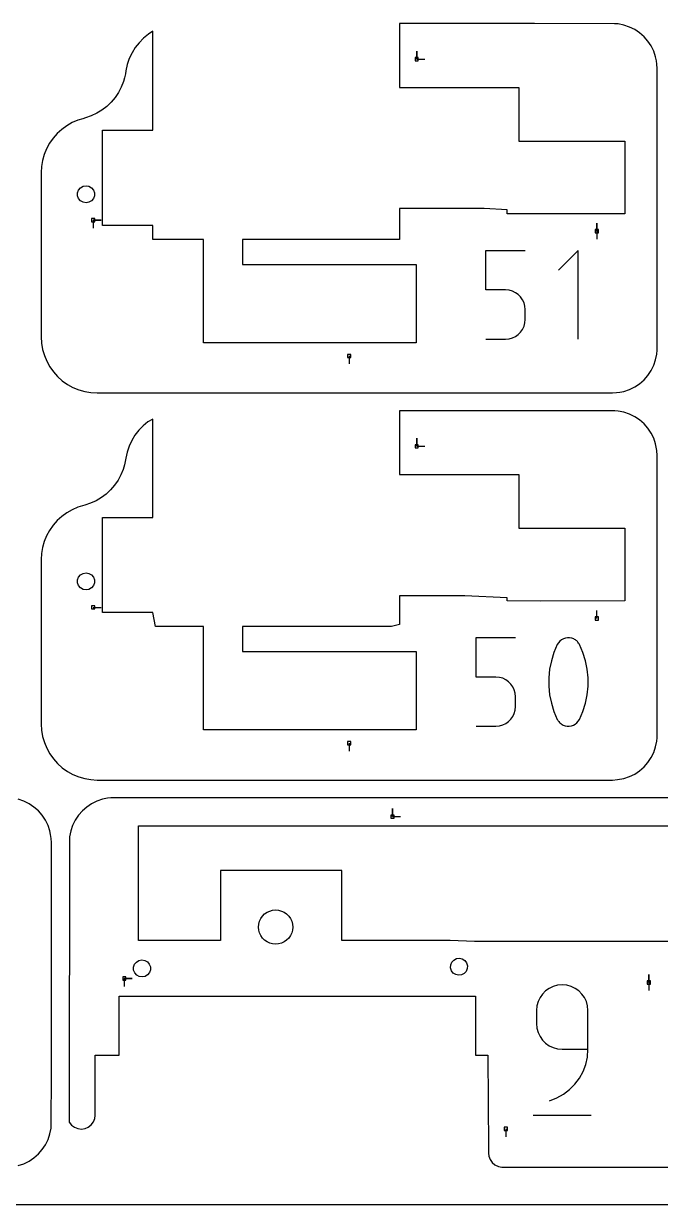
# Model space of a CAD drawing. Extents: x 0 to 400, y 0 to 400.
# Drawn here: x 116.7 to 230.4, y 0 to 211 of the extents above; entities that cross this region are included whole.
import ezdxf

# ---------------------------------------------------------------- set-up
doc = ezdxf.new("R2010")
doc.units = 0

msp = doc.modelspace()

# ---------------------------------------------------------------- linework, layer by layer
at = {"layer": 'annotation', "color": 1}
for p, q in [((186.89297, 204.655639), (186.89297, 206.084389)), ((186.89297, 204.655639), (186.89297, 206.084389)), ((186.89297, 206.084389), (186.89297, 204.655639)), ((186.89297, 204.655639), (188.32172, 204.655639)), ((129.13047, 175.874388), (130.55922, 175.874387)), ((129.13047, 175.874388), (130.55922, 175.874387)), ((130.55922, 175.874387), (129.13047, 175.874388)), ((129.13047, 175.874388), (129.13047, 174.445638)), ((219.080618, 173.92189), (219.080618, 175.35064)), ((219.080618, 173.92189), (219.080618, 175.35064)), ((219.080618, 175.35064), (219.080618, 173.92189)), ((219.080618, 173.92189), (219.080617, 172.49314)), ((199.251018, 163.413506), (199.251018, 170.468008)), ((199.251018, 170.468008), (206.286644, 170.468008)), ((215.749522, 170.468008), (212.227735, 166.945228)), ((215.749522, 154.626424), (215.749522, 170.468008)), ((202.768831, 163.413506), (199.251018, 163.413506)), ((203.400472, 163.357044), (202.768831, 163.413506)), ((203.995253, 163.194205), (203.400472, 163.357044)), ((204.543173, 162.93481), (203.995253, 163.194205)), ((205.034234, 162.588677), (204.543173, 162.93481)), ((205.458435, 162.165627), (205.034234, 162.588677)), ((205.805777, 161.675481), (205.458435, 162.165627)), ((206.066259, 161.128057), (205.805777, 161.675481)), ((206.229881, 160.533177), (206.066259, 161.128057)), ((206.286644, 159.90066), (206.229881, 160.533177)), ((206.286644, 158.148211), (206.286644, 159.90066)), ((206.286644, 159.90066), (206.286644, 159.90066)), ((205.458108, 155.879516), (205.805556, 156.371073)), ((205.805556, 156.371073), (206.066144, 156.919686)), ((206.066144, 156.919686), (206.229849, 157.515388)), ((206.229849, 157.515388), (206.286644, 158.148211)), ((199.251018, 154.626424), (202.768831, 154.626424)), ((202.768831, 154.626424), (203.40021, 154.683193)), ((202.768831, 154.626424), (202.768831, 154.626424)), ((203.40021, 154.683193), (203.994852, 154.846854)), ((203.994852, 154.846854), (204.542732, 155.107439)), ((204.542732, 155.107439), (205.033825, 155.454982)), ((205.033825, 155.454982), (205.458108, 155.879516)), ((174.842494, 151.617511), (174.842494, 150.188761)), ((186.89297, 135.480634), (186.89297, 136.909384)), ((186.89297, 135.480634), (186.89297, 136.909384)), ((186.89297, 136.909384), (186.89297, 135.480634)), ((186.89297, 135.480634), (188.32172, 135.480634)), ((129.13047, 106.699382), (130.55922, 106.699382)), ((219.080618, 104.712784), (219.080618, 106.141534)), ((197.509644, 94.238501), (197.509644, 101.293003)), ((197.509644, 101.293003), (204.545271, 101.293003)), ((212.005202, 100.038604), (211.397945, 98.610575)), ((212.209698, 100.37867), (212.005202, 100.038604)), ((212.005202, 100.038604), (212.005202, 100.038604)), ((212.464553, 100.668466), (212.209698, 100.37867)), ((212.761329, 100.905189), (212.464553, 100.668466)), ((213.091588, 101.086032), (212.761329, 100.905189)), ((213.446893, 101.208193), (213.091588, 101.086032)), ((213.818803, 101.268866), (213.446893, 101.208193)), ((214.198883, 101.265246), (213.818803, 101.268866)), ((214.578692, 101.19453), (214.198883, 101.265246)), ((214.949793, 101.053912), (214.578692, 101.19453)), ((215.091857, 100.979259), (214.949793, 101.053912)), ((214.949793, 101.053912), (214.949793, 101.053912)), ((215.22818, 100.89351), (215.091857, 100.979259)), ((215.358102, 100.797344), (215.22818, 100.89351)), ((215.480959, 100.69144), (215.358102, 100.797344)), ((215.596089, 100.576476), (215.480959, 100.69144)), ((215.70283, 100.453131), (215.596089, 100.576476)), ((215.800519, 100.322084), (215.70283, 100.453131)), ((215.888495, 100.184014), (215.800519, 100.322084)), ((215.966094, 100.039598), (215.888495, 100.184014)), ((216.576295, 98.608625), (215.966094, 100.039598)), ((215.966094, 100.039598), (215.966094, 100.039598)), ((210.942503, 97.141132), (210.638874, 95.641991)), ((211.397945, 98.610575), (210.942503, 97.141132)), ((217.033945, 97.136974), (216.576295, 98.608625)), ((217.339045, 95.636362), (217.033945, 97.136974)), ((210.638874, 95.641991), (210.48706, 94.12487)), ((217.491595, 94.118505), (217.339045, 95.636362)), ((201.027458, 94.238501), (197.509644, 94.238501)), ((201.659098, 94.182039), (201.027458, 94.238501)), ((202.253879, 94.0192), (201.659098, 94.182039)), ((202.801799, 93.759805), (202.253879, 94.0192)), ((203.29286, 93.413672), (202.801799, 93.759805)), ((203.717062, 92.990622), (203.29286, 93.413672)), ((204.064403, 92.500476), (203.717062, 92.990622)), ((210.48706, 94.12487), (210.48706, 92.601486)), ((217.491595, 92.595121), (217.491595, 94.118505)), ((204.324885, 91.953052), (204.064403, 92.500476)), ((204.488508, 91.358172), (204.324885, 91.953052)), ((204.545271, 90.725655), (204.488508, 91.358172)), ((210.48706, 92.601486), (210.638874, 91.083556)), ((210.638874, 91.083556), (210.942503, 89.582796)), ((217.033945, 89.578638), (217.339045, 91.077926)), ((217.339045, 91.077926), (217.491595, 92.595121)), ((204.488475, 88.340383), (204.545271, 88.973206)), ((204.545271, 88.973206), (204.545271, 90.725655)), ((204.545271, 90.725655), (204.545271, 90.725655)), ((210.942503, 89.582796), (211.397945, 88.110924)), ((216.576295, 88.108974), (217.033945, 89.578638)), ((203.292451, 86.279977), (203.716734, 86.704511)), ((203.716734, 86.704511), (204.064182, 87.196068)), ((204.064182, 87.196068), (204.324771, 87.744681)), ((204.324771, 87.744681), (204.488475, 88.340383)), ((211.397945, 88.110924), (212.005202, 86.679657)), ((212.005202, 86.679657), (212.005202, 86.679657)), ((212.005202, 86.679657), (212.082519, 86.535529)), ((212.082519, 86.535529), (212.169845, 86.398146)), ((215.761578, 86.342311), (215.966094, 86.680651)), ((215.966094, 86.680651), (216.576295, 88.108974)), ((215.966094, 86.680651), (215.966094, 86.680651)), ((197.509644, 85.451419), (201.027458, 85.451419)), ((201.027458, 85.451419), (201.658836, 85.508188)), ((201.027458, 85.451419), (201.027458, 85.451419)), ((201.658836, 85.508188), (202.253478, 85.671849)), ((202.253478, 85.671849), (202.801358, 85.932434)), ((202.801358, 85.932434), (203.292451, 86.279977)), ((212.169845, 86.398146), (212.266811, 86.267926)), ((212.266811, 86.267926), (212.373049, 86.145286)), ((212.373049, 86.145286), (212.488191, 86.030643)), ((212.488191, 86.030643), (212.61187, 85.924413)), ((212.61187, 85.924413), (212.743717, 85.827014)), ((212.743717, 85.827014), (212.883364, 85.738862)), ((212.883364, 85.738862), (213.030444, 85.660375)), ((213.030444, 85.660375), (213.030444, 85.660375)), ((213.030444, 85.660375), (213.398622, 85.522741)), ((213.398622, 85.522741), (213.77622, 85.454362)), ((213.77622, 85.454362), (214.154701, 85.45245)), ((214.154701, 85.45245), (214.525528, 85.514217)), ((214.525528, 85.514217), (214.880166, 85.636875)), ((214.880166, 85.636875), (215.210078, 85.817635)), ((215.210078, 85.817635), (215.506727, 86.05371)), ((215.506727, 86.05371), (215.761578, 86.342311)), ((174.842494, 82.442505), (174.842494, 81.013756)), ((182.580615, 69.3012), (182.580615, 70.729949)), ((182.580615, 69.3012), (182.580615, 70.729949)), ((182.580615, 70.729949), (182.580615, 69.3012)), ((182.580615, 69.3012), (184.009365, 69.301199)), ((134.675618, 40.381877), (136.104368, 40.381877)), ((134.675618, 40.381877), (136.104368, 40.381877)), ((136.104368, 40.381877), (134.675618, 40.381877)), ((134.675618, 40.381877), (134.675618, 38.953128)), ((228.342488, 39.667502), (228.342488, 41.096252)), ((228.342488, 39.667502), (228.342488, 41.096252)), ((228.342488, 41.096252), (228.342488, 39.667502)), ((209.928588, 38.152893), (209.374128, 37.59789)), ((210.570358, 38.607274), (209.928588, 38.152893)), ((211.286338, 38.947985), (210.570358, 38.607274)), ((212.063426, 39.161979), (211.286338, 38.947985)), ((212.888524, 39.236209), (212.063426, 39.161979)), ((213.715331, 39.161979), (212.888524, 39.236209)), ((212.888524, 39.236209), (212.888524, 39.236209)), ((214.493327, 38.947985), (213.715331, 39.161979)), ((215.209574, 38.607274), (214.493327, 38.947985)), ((215.85113, 38.152893), (215.209574, 38.607274)), ((216.405057, 37.59789), (215.85113, 38.152893)), ((228.342488, 39.667502), (228.342488, 38.238753)), ((208.579535, 36.238199), (208.365603, 35.459606)), ((208.920076, 36.955309), (208.579535, 36.238199)), ((209.374128, 37.59789), (208.920076, 36.955309)), ((216.858413, 36.955309), (216.405057, 37.59789)), ((217.19826, 36.238199), (216.858413, 36.955309)), ((217.411658, 35.459606), (217.19826, 36.238199)), ((208.365603, 35.459606), (208.291382, 34.632576)), ((208.291382, 34.632576), (208.291382, 32.330759)), ((217.485666, 34.632576), (217.411658, 35.459606)), ((217.485666, 27.728424), (217.485666, 34.632576)), ((217.485666, 34.632576), (217.485666, 34.632576)), ((208.291382, 32.330759), (208.291382, 32.330759)), ((208.291382, 32.330759), (208.365603, 31.503774)), ((208.365603, 31.503774), (208.579535, 30.7253)), ((208.579535, 30.7253), (208.920076, 30.008363)), ((208.920076, 30.008363), (209.374128, 29.365987)), ((209.374128, 29.365987), (209.928588, 28.811199)), ((209.928588, 28.811199), (210.570358, 28.357023)), ((210.570358, 28.357023), (211.286338, 28.016485)), ((211.286338, 28.016485), (212.063426, 27.802611)), ((212.063426, 27.802611), (212.888524, 27.728424)), ((212.888524, 27.728424), (217.485666, 27.728424)), ((217.383883, 26.332625), (217.485666, 27.728424)), ((217.086848, 24.99101), (217.383883, 26.332625)), ((215.956902, 22.537824), (216.607031, 23.720453)), ((216.607031, 23.720453), (217.086848, 24.99101)), ((214.195584, 20.503843), (215.148929, 21.459997)), ((215.148929, 21.459997), (215.956902, 22.537824)), ((210.588005, 18.534141), (211.902652, 19.024043)), ((211.902652, 19.024043), (213.109335, 19.686234)), ((213.109335, 19.686234), (214.195584, 20.503843)), ((210.588005, 18.534141), (210.588005, 18.534141)), ((207.716901, 15.946382), (218.067936, 15.946382)), ((202.819746, 13.505626), (202.819746, 12.076876))]:
    msp.add_line(p, q, dxfattribs=at)
at = {"layer": 'boundary', "color": 5}
for p, q in [((190.839438, 211.017515), (183.797345, 211.017515)), ((183.797345, 211.017515), (183.797345, 210.283372)), ((207.918589, 211.017515), (190.839438, 211.017515)), ((222.223916, 210.992516), (207.918589, 211.017515)), ((138.985515, 209.107232), (138.116414, 208.402347)), ((139.797346, 209.651546), (138.985515, 209.107232)), ((139.797346, 208.678731), (139.797346, 209.651546)), ((183.797345, 210.283372), (183.797345, 205.366234)), ((222.886706, 210.949075), (222.223916, 210.992516)), ((223.913045, 210.744924), (222.886706, 210.949075)), ((224.903967, 210.408553), (223.913045, 210.744924)), ((225.842494, 209.945721), (224.903967, 210.408553)), ((226.71259, 209.364346), (225.842494, 209.945721)), ((227.499346, 208.674371), (226.71259, 209.364346)), ((137.331565, 207.604501), (136.640862, 206.723694)), ((138.116414, 208.402347), (137.331565, 207.604501)), ((139.797346, 191.958442), (139.797346, 208.678731)), ((228.189323, 207.887607), (227.499346, 208.674371)), ((228.770695, 207.017517), (228.189323, 207.887607)), ((229.23353, 206.078984), (228.770695, 207.017517)), ((135.575458, 204.758376), (135.214207, 203.698546)), ((136.053019, 205.771), (135.575458, 204.758376)), ((136.640862, 206.723694), (136.053019, 205.771)), ((183.797345, 205.366234), (183.797345, 199.597211)), ((229.569901, 205.088068), (229.23353, 206.078984)), ((229.719039, 204.338285), (229.569901, 205.088068)), ((134.973835, 202.604836), (134.862417, 202.014154)), ((135.214207, 203.698546), (134.973835, 202.604836)), ((229.792492, 203.780352), (229.719039, 204.338285)), ((229.842492, 203.017516), (229.792492, 203.780352)), ((229.842492, 198.451648), (229.842492, 203.017516)), ((134.525077, 200.677369), (134.131263, 199.664934)), ((134.729906, 201.336637), (134.525077, 200.677369)), ((134.862417, 202.014154), (134.729906, 201.336637)), ((133.629785, 198.701217), (133.026566, 197.79763)), ((134.131263, 199.664934), (133.629785, 198.701217)), ((183.797345, 199.597211), (194.368831, 199.597211)), ((194.368831, 199.597211), (205.160571, 199.597211)), ((205.160571, 199.597211), (205.160571, 197.381171)), ((229.817492, 152.636095), (229.842492, 198.451648)), ((132.328737, 196.964869), (131.544544, 196.212799)), ((133.026566, 197.79763), (132.328737, 196.964869)), ((205.160571, 197.381171), (205.160571, 190.017515)), ((127.74259, 194.173137), (127.248232, 194.025074)), ((128.770978, 194.524416), (127.74259, 194.173137)), ((129.75508, 194.9853), (128.770978, 194.524416)), ((130.683265, 195.550326), (129.75508, 194.9853)), ((131.544544, 196.212799), (130.683265, 195.550326)), ((123.512591, 192.118416), (122.69628, 191.37193)), ((124.406356, 192.770175), (123.512591, 192.118416)), ((125.366638, 193.319231), (124.406356, 192.770175)), ((126.381689, 193.758869), (125.366638, 193.319231)), ((127.248232, 194.025074), (126.381689, 193.758869)), ((121.967409, 190.539853), (121.334895, 189.632363)), ((122.69628, 191.37193), (121.967409, 190.539853)), ((130.797345, 186.373405), (130.797345, 191.958442)), ((130.797345, 191.958442), (132.752086, 191.958442)), ((132.752086, 191.958442), (139.797346, 191.958442)), ((205.160571, 190.017515), (209.530039, 190.017515)), ((209.530039, 190.017515), (224.049296, 190.017515)), ((224.049296, 190.017515), (224.049296, 189.072802)), ((120.806488, 188.660566), (120.388641, 187.636353)), ((121.334895, 189.632363), (120.806488, 188.660566)), ((224.049296, 189.072802), (224.049296, 180.087505)), ((120.086473, 186.572255), (119.903678, 185.481295)), ((120.388641, 187.636353), (120.086473, 186.572255)), ((130.797345, 184.03884), (130.797345, 186.373405)), ((119.843056, 184.410956), (119.842496, 182.229629)), ((119.903678, 185.481295), (119.843056, 184.410956)), ((130.797345, 174.958441), (130.797345, 184.03884)), ((119.842496, 182.229629), (119.842496, 162.783364)), ((224.049296, 180.087505), (224.049296, 177.017515)), ((193.324072, 177.95844), (183.797345, 177.95844)), ((183.797345, 177.95844), (183.797345, 175.180087)), ((198.970947, 177.95844), (193.324072, 177.95844)), ((203.049287, 177.740779), (198.970947, 177.95844)), ((203.049287, 177.017515), (203.049287, 177.740779)), ((183.797345, 175.180087), (183.797345, 172.458439)), ((206.880842, 177.017515), (203.049287, 177.017515)), ((214.470404, 177.017515), (206.880842, 177.017515)), ((224.049296, 177.017515), (214.470404, 177.017515)), ((132.817604, 174.958441), (130.797345, 174.958441)), ((139.797346, 174.958441), (132.817604, 174.958441)), ((139.797346, 172.458439), (139.797346, 174.958441)), ((143.209807, 172.458439), (139.797346, 172.458439)), ((148.797345, 172.458439), (143.209807, 172.458439)), ((148.797345, 165.443936), (148.797345, 172.458439)), ((173.180801, 172.458439), (155.797346, 172.458439)), ((155.797346, 172.458439), (155.797346, 170.752209)), ((183.797345, 172.458439), (173.180801, 172.458439)), ((155.797346, 170.752209), (155.797346, 167.95844)), ((155.797346, 167.95844), (156.52726, 167.95844)), ((156.52726, 167.95844), (158.047045, 167.95844)), ((158.047045, 167.95844), (164.738524, 167.95844)), ((164.738524, 167.95844), (180.129129, 167.95844)), ((180.129129, 167.95844), (181.742122, 167.95844)), ((181.742122, 167.95844), (186.797347, 167.95844)), ((186.797347, 167.95844), (186.797347, 165.071843)), ((148.797345, 153.958437), (148.797345, 165.443936)), ((186.797347, 165.071843), (186.797347, 153.958437)), ((119.842496, 162.783364), (119.842496, 155.017513)), ((119.842496, 155.017513), (119.905374, 153.897871)), ((119.905374, 153.897871), (120.09322, 152.792305)), ((120.09322, 152.792305), (120.403666, 151.714724)), ((149.6076, 153.958437), (148.797345, 153.958437)), ((155.446921, 153.958437), (149.6076, 153.958437)), ((158.047045, 153.958437), (155.446921, 153.958437)), ((163.187371, 153.958437), (158.047045, 153.958437)), ((180.12913, 153.958437), (163.187371, 153.958437)), ((181.742122, 153.958437), (180.12913, 153.958437)), ((186.797347, 153.958437), (181.742122, 153.958437)), ((229.569901, 150.946963), (229.774049, 151.973305)), ((229.774049, 151.973305), (229.817492, 152.636095)), ((120.403666, 151.714724), (120.832806, 150.678677)), ((120.832806, 150.678677), (121.375257, 149.697194)), ((228.770695, 149.017514), (229.23353, 149.956044)), ((229.23353, 149.956044), (229.569901, 150.946963)), ((121.375257, 149.697194), (122.024182, 148.782615)), ((122.024182, 148.782615), (122.771427, 147.946447)), ((122.771427, 147.946447), (123.607601, 147.199199)), ((227.499345, 147.36066), (228.189323, 148.147424)), ((228.189323, 148.147424), (228.770695, 149.017514)), ((123.607601, 147.199199), (124.52218, 146.550272)), ((124.52218, 146.550272), (125.503663, 146.007823)), ((125.503663, 146.007823), (126.539704, 145.57868)), ((223.913045, 145.290104), (224.903967, 145.626479)), ((224.903967, 145.626479), (225.842494, 146.089308)), ((225.842494, 146.089308), (226.71259, 146.670682)), ((226.71259, 146.670682), (227.499345, 147.36066)), ((126.539704, 145.57868), (127.617288, 145.268234)), ((127.617288, 145.268234), (128.722853, 145.080388)), ((128.722853, 145.080388), (129.842498, 145.01751)), ((129.842498, 145.01751), (139.971867, 145.01751)), ((139.971867, 145.01751), (173.034504, 145.01751)), ((173.034504, 145.01751), (183.092016, 145.01751)), ((183.092016, 145.01751), (209.808626, 145.01751)), ((209.808626, 145.01751), (221.842499, 145.01751)), ((221.842499, 145.01751), (222.605333, 145.06751)), ((222.605333, 145.06751), (223.163265, 145.140964)), ((223.163265, 145.140964), (223.913045, 145.290104)), ((184.740473, 141.84251), (183.797345, 141.84251)), ((183.797345, 141.84251), (183.797345, 141.08565)), ((205.179458, 141.84251), (184.740473, 141.84251)), ((222.298949, 141.812593), (205.179458, 141.84251)), ((222.886706, 141.77407), (222.298949, 141.812593)), ((223.913046, 141.569919), (222.886706, 141.77407)), ((224.903967, 141.233548), (223.913046, 141.569919)), ((138.877812, 139.857473), (138.023518, 139.14587)), ((139.797347, 140.346255), (138.877812, 139.857473)), ((139.797346, 122.783437), (139.797347, 140.346255)), ((183.797345, 141.08565), (183.797345, 130.422206)), ((225.842494, 140.770715), (224.903967, 141.233548)), ((226.71259, 140.189341), (225.842494, 140.770715)), ((227.499346, 139.499366), (226.71259, 140.189341)), ((228.189323, 138.712602), (227.499346, 139.499366)), ((136.577455, 137.460681), (136.003654, 136.507968)), ((137.253545, 138.343632), (136.577455, 137.460681)), ((138.023518, 139.14587), (137.253545, 138.343632)), ((228.770695, 137.842512), (228.189323, 138.712602)), ((229.23353, 136.903979), (228.770695, 137.842512)), ((135.539281, 135.497287), (135.190108, 134.441166)), ((136.003654, 136.507968), (135.539281, 135.497287)), ((229.569901, 135.913063), (229.23353, 136.903979)), ((229.782656, 134.755413), (229.569901, 135.913063)), ((134.960487, 133.352699), (134.730601, 132.164377)), ((135.190108, 134.441166), (134.960487, 133.352699)), ((229.842492, 133.842511), (229.782656, 134.755413)), ((229.842492, 128.37844), (229.842492, 133.842511)), ((134.481319, 131.36203), (134.073614, 130.357785)), ((134.730601, 132.164377), (134.481319, 131.36203)), ((133.559496, 129.403584), (132.945007, 128.510666)), ((134.073614, 130.357785), (133.559496, 129.403584)), ((183.797345, 130.422206), (185.213155, 130.422206)), ((185.213155, 130.422206), (205.160572, 130.422205)), ((205.160572, 130.422205), (205.160572, 126.326085)), ((131.44492, 126.94989), (130.576974, 126.300416)), ((132.237374, 127.689543), (131.44492, 126.94989)), ((132.945007, 128.510666), (132.237374, 127.689543)), ((229.812574, 83.386057), (229.842492, 128.37844)), ((126.381689, 124.583864), (125.366638, 124.144226)), ((127.625999, 124.963777), (126.381689, 124.583864)), ((128.656211, 125.301474), (127.625999, 124.963777)), ((129.64374, 125.748778), (128.656211, 125.301474)), ((130.576974, 126.300416), (129.64374, 125.748778)), ((205.160572, 126.326085), (205.160571, 120.84251)), ((123.512591, 122.943411), (122.69628, 122.196925)), ((124.406356, 123.59517), (123.512591, 122.943411)), ((125.366638, 124.144226), (124.406356, 123.59517)), ((130.797345, 117.036932), (130.797345, 122.783437)), ((130.797345, 122.783437), (132.397078, 122.783437)), ((132.397078, 122.783437), (139.797346, 122.783437)), ((121.334895, 120.457358), (120.806488, 119.485561)), ((121.967409, 121.364847), (121.334895, 120.457358)), ((122.69628, 122.196925), (121.967409, 121.364847)), ((205.160571, 120.84251), (213.23708, 120.84251)), ((213.23708, 120.84251), (224.049296, 120.84251)), ((224.049296, 120.84251), (224.049296, 119.357961)), ((120.388642, 118.461348), (120.086474, 117.39725)), ((120.806488, 119.485561), (120.388642, 118.461348)), ((224.049296, 119.357961), (224.049296, 112.66678)), ((119.903678, 116.30629), (119.842841, 115.222837)), ((120.086474, 117.39725), (119.903678, 116.30629)), ((130.797345, 115.126356), (130.797345, 117.036932)), ((119.842841, 115.222837), (119.842496, 113.879488)), ((130.797345, 105.783436), (130.797345, 115.126356)), ((119.842496, 113.879488), (119.842496, 90.625032)), ((224.049296, 112.66678), (224.049296, 107.875116)), ((185.073233, 108.783435), (183.797345, 108.783435)), ((183.797345, 108.783435), (183.797345, 103.647937)), ((195.510898, 108.783435), (185.073233, 108.783435)), ((203.049288, 108.381111), (195.510898, 108.783435)), ((203.049287, 107.84251), (203.049288, 108.381111)), ((209.055832, 107.808409), (203.049287, 107.84251)), ((224.049296, 107.875116), (209.055832, 107.808409)), ((132.465898, 105.783436), (130.797345, 105.783436)), ((139.797347, 105.783436), (132.465898, 105.783436)), ((140.254368, 103.283434), (139.797347, 105.783436)), ((183.797345, 103.647937), (182.375501, 103.283434)), ((148.797345, 103.283434), (140.254368, 103.283434)), ((148.797345, 102.344001), (148.797345, 103.283434)), ((148.797345, 84.783432), (148.797345, 102.344001)), ((182.375501, 103.283434), (155.797346, 103.283434)), ((155.797346, 103.283434), (155.797346, 98.783435)), ((155.797346, 98.783435), (156.384403, 98.783435)), ((156.384403, 98.783435), (158.708054, 98.783435)), ((158.708054, 98.783435), (168.938884, 98.783435)), ((168.938884, 98.783435), (180.297017, 98.783434)), ((180.297017, 98.783434), (181.487391, 98.783435)), ((181.487391, 98.783435), (186.797347, 98.783435)), ((186.797347, 98.783435), (186.797347, 96.456838)), ((186.797347, 96.456838), (186.797347, 84.783432)), ((119.842496, 90.625032), (119.842496, 85.842508)), ((119.842496, 85.842508), (119.905374, 84.722866)), ((119.905374, 84.722866), (120.09322, 83.6173)), ((150.036172, 84.783432), (148.797345, 84.783432)), ((154.732636, 84.783432), (150.036172, 84.783432)), ((158.708054, 84.783432), (154.732636, 84.783432)), ((162.50157, 84.783432), (158.708054, 84.783432)), ((180.297017, 84.783432), (162.50157, 84.783432)), ((181.487391, 84.783432), (180.297017, 84.783432)), ((186.797347, 84.783432), (181.487391, 84.783432)), ((120.09322, 83.6173), (120.403666, 82.539719)), ((120.403666, 82.539719), (120.832806, 81.503672)), ((229.569901, 81.771958), (229.774049, 82.7983)), ((229.774049, 82.7983), (229.812574, 83.386057)), ((120.832806, 81.503672), (121.375258, 80.522189)), ((121.375258, 80.522189), (122.024182, 79.607609)), ((228.770695, 79.842509), (229.23353, 80.781039)), ((229.23353, 80.781039), (229.569901, 81.771958)), ((122.024182, 79.607609), (122.771427, 78.771442)), ((122.771427, 78.771442), (123.607601, 78.024194)), ((226.71259, 77.495678), (227.499346, 78.185655)), ((227.499346, 78.185655), (228.189323, 78.972419)), ((228.189323, 78.972419), (228.770695, 79.842509)), ((123.607601, 78.024194), (124.52218, 77.375266)), ((124.52218, 77.375266), (125.503663, 76.832818)), ((125.503663, 76.832818), (126.539704, 76.403675)), ((126.539704, 76.403675), (127.617288, 76.093229)), ((127.617288, 76.093229), (128.722853, 75.905383)), ((222.755399, 75.902341), (223.913045, 76.115099)), ((223.913045, 76.115099), (224.903967, 76.451474)), ((224.903967, 76.451474), (225.842494, 76.914303)), ((225.842494, 76.914303), (226.71259, 77.495678)), ((128.722853, 75.905383), (129.842497, 75.842505)), ((129.842497, 75.842505), (136.080572, 75.842505)), ((136.080572, 75.842505), (175.617915, 75.842505)), ((175.617915, 75.842505), (184.32143, 75.842505)), ((184.32143, 75.842505), (207.441306, 75.842505)), ((207.441306, 75.842505), (221.842499, 75.842505)), ((221.842499, 75.842505), (222.755399, 75.902341)), ((116.728969, 72.058543), (115.738047, 72.394914)), ((117.667495, 71.595711), (116.728969, 72.058543)), ((129.781024, 72.058543), (128.842492, 71.595711)), ((130.77194, 72.394914), (129.781024, 72.058543)), ((131.653748, 72.570316), (130.77194, 72.394914)), ((132.246863, 72.628466), (131.653748, 72.570316)), ((132.842496, 72.667505), (132.246863, 72.628466)), ((139.122984, 72.667505), (132.842496, 72.667505)), ((142.232491, 72.667505), (139.122984, 72.667505)), ((163.582489, 72.667505), (142.232491, 72.667505)), ((181.912494, 72.667505), (163.582489, 72.667505)), ((185.007128, 72.667505), (181.912494, 72.667505)), ((205.464436, 72.667505), (185.007128, 72.667505)), ((222.904476, 72.667505), (205.464436, 72.667505)), ((232.271849, 72.639364), (222.904476, 72.667505)), ((118.537591, 71.014335), (117.667495, 71.595711)), ((119.324347, 70.324361), (118.537591, 71.014335)), ((120.014324, 69.537597), (119.324347, 70.324361)), ((127.18564, 70.324361), (126.495669, 69.537597)), ((127.972402, 71.014335), (127.18564, 70.324361)), ((128.842492, 71.595711), (127.972402, 71.014335)), ((120.595696, 68.667507), (120.014324, 69.537597)), ((121.058531, 67.728974), (120.595696, 68.667507)), ((121.394902, 66.738058), (121.058531, 67.728974)), ((125.451456, 67.728974), (125.115085, 66.738058)), ((125.914291, 68.667507), (125.451456, 67.728974)), ((126.495669, 69.537597), (125.914291, 68.667507)), ((121.522037, 66.098899), (121.394902, 66.738058)), ((121.620362, 65.386573), (121.522037, 66.098899)), ((124.910937, 65.711716), (124.868521, 65.064592)), ((125.115085, 66.738058), (124.910937, 65.711716)), ((121.667494, 64.667506), (121.620362, 65.386573)), ((121.667494, 23.275287), (121.667494, 64.667506)), ((124.868521, 65.064592), (124.842494, 16.807235)), ((133.788617, 27.28895), (133.788617, 37.197381)), ((133.788617, 37.197381), (140.131993, 37.197381)), ((140.131993, 37.197381), (192.788229, 37.197381)), ((192.788229, 37.197381), (196.271964, 37.197381)), ((196.271964, 37.197381), (197.418617, 37.197381)), ((197.418617, 37.197381), (197.418617, 27.28895)), ((129.470412, 15.886238), (129.477512, 26.148824)), ((129.477512, 26.148824), (129.477512, 26.667504)), ((129.477512, 26.667504), (133.788617, 26.667504)), ((133.788617, 26.667504), (133.788617, 27.28895)), ((197.418617, 27.28895), (197.418617, 26.667504)), ((197.418617, 26.667504), (199.588056, 26.667504)), ((199.588056, 26.667504), (199.724121, 10.015861)), ((121.636073, 14.188125), (121.667494, 23.275287)), ((124.842494, 16.807235), (124.842494, 14.667501)), ((129.148444, 14.728356), (129.392696, 15.358861)), ((129.392696, 15.358861), (129.470412, 15.886238)), ((121.394902, 12.596953), (121.599051, 13.623295)), ((121.599051, 13.623295), (121.636073, 14.188125)), ((124.842494, 14.667501), (125.276252, 14.148805)), ((125.276252, 14.148805), (125.768533, 13.779914)), ((125.768533, 13.779914), (126.402422, 13.544596)), ((126.402422, 13.544596), (127.012849, 13.468393)), ((127.012849, 13.468393), (127.679995, 13.578406)), ((127.679995, 13.578406), (128.247857, 13.814953)), ((128.247857, 13.814953), (128.772637, 14.241337)), ((128.772637, 14.241337), (129.148444, 14.728356)), ((120.014324, 9.797414), (120.595696, 10.667504)), ((120.595696, 10.667504), (121.058531, 11.606034)), ((121.058531, 11.606034), (121.394902, 12.596953)), ((118.537591, 8.320672), (119.324347, 9.01065)), ((119.324347, 9.01065), (120.014324, 9.797414)), ((199.724121, 10.015861), (199.724121, 9.167502)), ((199.724121, 9.167502), (199.78956, 8.609516)), ((199.78956, 8.609516), (200.000471, 8.030041)), ((115.738047, 6.940094), (116.728969, 7.276468)), ((116.728969, 7.276468), (117.667495, 7.739297)), ((117.667495, 7.739297), (118.537591, 8.320672)), ((200.000471, 8.030041), (200.394723, 7.466993)), ((200.394723, 7.466993), (200.867115, 7.07061)), ((200.867115, 7.07061), (201.490069, 6.780119)), ((201.490069, 6.780119), (202.097367, 6.673034)), ((202.097367, 6.673034), (225.951577, 6.6675)), ((225.951577, 6.6675), (231.842494, 6.6675))]:
    msp.add_line(p, q, dxfattribs=at)
at = {"layer": 'frame', "color": 5}
msp.add_line((0, 0), (400, 0), dxfattribs=at)
at = {"layer": 'hole', "color": 5}
for p, q in [((187.17872, 204.941389), (186.60722, 204.941389)), ((186.60722, 204.941389), (186.60722, 204.369889)), ((187.17872, 204.369889), (187.17872, 204.941389)), ((186.60722, 204.369889), (187.17872, 204.369889)), ((126.521557, 181.27948), (126.86183, 181.685316)), ((126.86183, 181.685316), (127.320381, 181.950297)), ((127.320381, 181.950297), (127.84191, 182.042463)), ((127.84191, 182.042463), (128.363511, 181.9507)), ((128.363511, 181.9507), (128.822266, 181.686072)), ((128.822266, 181.686072), (129.162849, 181.280499)), ((126.340613, 180.78174), (126.521557, 181.27948)), ((126.340817, 180.252132), (126.340613, 180.78174)), ((126.522145, 179.754532), (126.340817, 180.252132)), ((126.862247, 179.349297), (126.522145, 179.754532)), ((129.163437, 179.75555), (128.823167, 179.349714)), ((129.162849, 181.280499), (129.34418, 180.782898)), ((129.344384, 180.25329), (129.163437, 179.75555)), ((129.34418, 180.782898), (129.344384, 180.25329)), ((126.86273, 179.348959), (126.862247, 179.349297)), ((127.321486, 179.084331), (126.86273, 179.348959)), ((127.843086, 178.992566), (127.321486, 179.084331)), ((128.364616, 179.084733), (127.843086, 178.992566)), ((128.823167, 179.349714), (128.364616, 179.084733)), ((129.41622, 176.160138), (128.84472, 176.160138)), ((128.84472, 176.160138), (128.84472, 175.588638)), ((128.84472, 175.588638), (129.41622, 175.588638)), ((129.41622, 175.588638), (129.41622, 176.160138)), ((219.366368, 174.20764), (218.794868, 174.20764)), ((218.794868, 174.20764), (218.794868, 173.63614)), ((218.794868, 173.63614), (219.366368, 173.63614)), ((219.366368, 173.63614), (219.366368, 174.20764)), ((175.128244, 151.903261), (174.556744, 151.903261)), ((174.556744, 151.903261), (174.556744, 151.331761)), ((174.556744, 151.331761), (175.128244, 151.331761)), ((175.128244, 151.331761), (175.128244, 151.903261)), ((187.17872, 135.766384), (186.60722, 135.766384)), ((186.60722, 135.766384), (186.60722, 135.194884)), ((186.60722, 135.194884), (187.17872, 135.194884)), ((187.17872, 135.194884), (187.17872, 135.766384)), ((126.340664, 111.607323), (126.521806, 112.10501)), ((126.521806, 112.10501), (126.862247, 112.510728)), ((126.862247, 112.510728), (127.320916, 112.775542)), ((127.320916, 112.775542), (127.842499, 112.867509)), ((127.842499, 112.867509), (128.364081, 112.775542)), ((128.364081, 112.775542), (128.82275, 112.510728)), ((128.82275, 112.510728), (129.163188, 112.10501)), ((129.163188, 112.10501), (129.344333, 111.607323)), ((126.340664, 111.077697), (126.340664, 111.607323)), ((126.521806, 110.58001), (126.340664, 111.077697)), ((126.862247, 110.174292), (126.521806, 110.58001)), ((127.320916, 109.909479), (126.862247, 110.174292)), ((127.842499, 109.81751), (127.320916, 109.909479)), ((128.364081, 109.909479), (127.842499, 109.81751)), ((128.82275, 110.174292), (128.364081, 109.909479)), ((129.163188, 110.58001), (128.82275, 110.174292)), ((129.344333, 111.077697), (129.163188, 110.58001)), ((129.344333, 111.607323), (129.344333, 111.077697)), ((129.41622, 106.985132), (128.84472, 106.985132)), ((128.84472, 106.985132), (128.84472, 106.413632)), ((128.84472, 106.413632), (129.41622, 106.413632)), ((129.41622, 106.413632), (129.41622, 106.985132)), ((219.366368, 104.998534), (218.794868, 104.998534)), ((218.794868, 104.998534), (218.794868, 104.427034)), ((218.794868, 104.427034), (219.366368, 104.427034)), ((219.366368, 104.427034), (219.366368, 104.998534)), ((175.128244, 82.728255), (174.556744, 82.728255)), ((174.556744, 82.728255), (174.556744, 82.156755)), ((175.128244, 82.156755), (175.128244, 82.728255)), ((174.556744, 82.156755), (175.128244, 82.156755)), ((137.233934, 48.118072), (137.233934, 67.634324)), ((137.233934, 67.634324), (138.724231, 67.634324)), ((138.724231, 67.634324), (151.212996, 67.634324)), ((151.212996, 67.634324), (220.96975, 67.634324)), ((182.866365, 69.58695), (182.294865, 69.58695)), ((182.294865, 69.58695), (182.294865, 69.01545)), ((182.294865, 69.01545), (182.866365, 69.01545)), ((182.866365, 69.01545), (182.866365, 69.58695)), ((220.96975, 67.634324), (228.225849, 67.634324)), ((228.225849, 67.634324), (232.233937, 67.634324)), ((169.527864, 59.667507), (151.842493, 59.667506)), ((151.842493, 59.667506), (151.842493, 57.361988)), ((173.514496, 59.667506), (169.527864, 59.667507)), ((173.514496, 49.439841), (173.514496, 59.667506)), ((151.842493, 57.361988), (151.842493, 47.134323)), ((158.836363, 50.604677), (159.061047, 51.086515)), ((159.061047, 51.086515), (159.365989, 51.522018)), ((159.365989, 51.522018), (159.741923, 51.897951)), ((159.741923, 51.897951), (160.177423, 52.202893)), ((160.177423, 52.202893), (160.659263, 52.427578)), ((160.659263, 52.427578), (161.172796, 52.565178)), ((161.172796, 52.565178), (161.702424, 52.611516)), ((161.702424, 52.611516), (162.232051, 52.565178)), ((162.232051, 52.565178), (162.745585, 52.427578)), ((162.745585, 52.427578), (163.227423, 52.202893)), ((163.227423, 52.202893), (163.662926, 51.897951)), ((163.662926, 51.897951), (164.038858, 51.522018)), ((164.038858, 51.522018), (164.343801, 51.086515)), ((164.343801, 51.086515), (164.568486, 50.604677)), ((158.652423, 49.561515), (158.698759, 50.091143)), ((158.698759, 49.031888), (158.652423, 49.561515)), ((158.698759, 50.091143), (158.836363, 50.604677)), ((158.836363, 48.518354), (158.698759, 49.031888)), ((164.568486, 50.604677), (164.706086, 50.091142)), ((164.706087, 49.031888), (164.568486, 48.518354)), ((164.706086, 50.091142), (164.752424, 49.561515)), ((164.752424, 49.561515), (164.706087, 49.031888)), ((173.514496, 47.134323), (173.514496, 49.439841)), ((137.233934, 47.134323), (137.233934, 48.118072)), ((139.921224, 47.134323), (137.233934, 47.134323)), ((151.842493, 47.134323), (139.921224, 47.134323)), ((159.061047, 48.036515), (158.836363, 48.518354)), ((159.365989, 47.601013), (159.061047, 48.036515)), ((159.741923, 47.225079), (159.365989, 47.601013)), ((160.177423, 46.920138), (159.741923, 47.225079)), ((160.659263, 46.695453), (160.177423, 46.920138)), ((161.172796, 46.557851), (160.659263, 46.695453)), ((161.702424, 46.511515), (161.172796, 46.557851)), ((162.232051, 46.557852), (161.702424, 46.511515)), ((162.745585, 46.695453), (162.232051, 46.557852)), ((163.227424, 46.920138), (162.745585, 46.695453)), ((163.662926, 47.225079), (163.227424, 46.920138)), ((164.038858, 47.601013), (163.662926, 47.225079)), ((164.343801, 48.036515), (164.038858, 47.601013)), ((164.568486, 48.518354), (164.343801, 48.036515)), ((192.870663, 47.134323), (173.514496, 47.134323)), ((197.233926, 46.966222), (192.870663, 47.134323)), ((201.242015, 46.966222), (197.233926, 46.966222)), ((232.233937, 46.966222), (201.242015, 46.966222)), ((136.337975, 42.401636), (136.508785, 42.902091)), ((136.348631, 41.872942), (136.337975, 42.401636)), ((136.508785, 42.902091), (136.840464, 43.313944)), ((136.840464, 43.313944), (137.292997, 43.58752)), ((137.292997, 43.58752), (137.811811, 43.68982)), ((137.811811, 43.68982), (138.334325, 43.608508)), ((138.334325, 43.608508), (138.797515, 43.353389)), ((138.797515, 43.353389), (139.145516, 42.955235)), ((139.145516, 42.955235), (139.336356, 42.462069)), ((139.336356, 42.462069), (139.347011, 41.933375)), ((192.947078, 42.267186), (192.970865, 42.794732)), ((193.105161, 41.76332), (192.947078, 42.267186)), ((192.970865, 42.794732), (193.173653, 43.282328)), ((193.173653, 43.282328), (193.530972, 43.671161)), ((193.530972, 43.671161), (193.999732, 43.914333)), ((193.999732, 43.914333), (194.523396, 43.982516)), ((194.523396, 43.982516), (195.038797, 43.867482)), ((195.038797, 43.867482), (195.483771, 43.583109)), ((195.483771, 43.583109), (195.80465, 43.163695)), ((195.80465, 43.163695), (195.962729, 42.659828)), ((195.962729, 42.659828), (195.938941, 42.132283)), ((134.961368, 40.667627), (134.389868, 40.667627)), ((134.389868, 40.667627), (134.389868, 40.096127)), ((134.389868, 40.096127), (134.961368, 40.096127)), ((134.961368, 40.096127), (134.961368, 40.667627)), ((136.539468, 41.379775), (136.348631, 41.872942)), ((136.887472, 40.981621), (136.539468, 41.379775)), ((137.350661, 40.726502), (136.887472, 40.981621)), ((137.873176, 40.645189), (137.350661, 40.726502)), ((138.39199, 40.74749), (137.873176, 40.645189)), ((138.844523, 41.021066), (138.39199, 40.74749)), ((139.176199, 41.432919), (138.844523, 41.021066)), ((139.347011, 41.933375), (139.176199, 41.432919)), ((193.426036, 41.343906), (193.105161, 41.76332)), ((193.871009, 41.059533), (193.426036, 41.343906)), ((194.38641, 40.9445), (193.871009, 41.059533)), ((194.910074, 41.012681), (194.38641, 40.9445)), ((195.378833, 41.255854), (194.910074, 41.012681)), ((195.736157, 41.644688), (195.378833, 41.255854)), ((195.938941, 42.132283), (195.736157, 41.644688)), ((228.628238, 39.953252), (228.056738, 39.953252)), ((228.056738, 39.953252), (228.056738, 39.381752)), ((228.056738, 39.381752), (228.628238, 39.381752)), ((228.628238, 39.381752), (228.628238, 39.953252)), ((203.105496, 13.791376), (202.533996, 13.791376)), ((202.533996, 13.791376), (202.533996, 13.219876)), ((202.533996, 13.219876), (203.105496, 13.219876)), ((203.105496, 13.219876), (203.105496, 13.791376))]:
    msp.add_line(p, q, dxfattribs=at)

doc.saveas('drawing.dxf')
